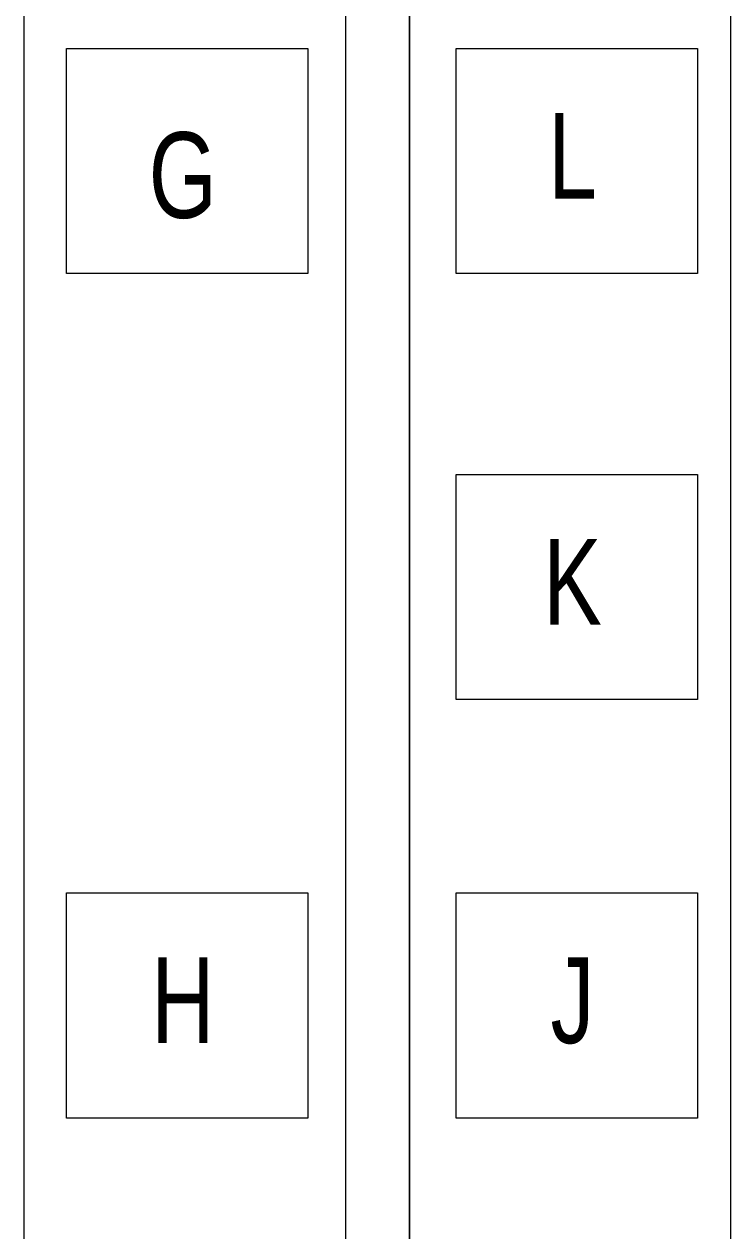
# Model space of a CAD drawing. Header units: millimetres. Extents: x 26027 to 581921, y 7230 to 233891.
# Drawn here: x 563874 to 565524, y 138581 to 141397 of the extents above; entities that cross this region are included whole.
import ezdxf

# ---------------------------------------------------------------- set-up
doc = ezdxf.new("R2010")
doc.units = ezdxf.units.MM
doc.header["$LTSCALE"] = 5
doc.layers.add('Medical Equipment and Furniture', color=252, linetype='Continuous', lineweight=0)
doc.styles.add('X3G_ENTITY_2587EA', font='swisscl.ttf', dxfattribs={"height": 200})

msp = doc.modelspace()

# ---------------------------------------------------------------- linework, layer by layer
at = {"layer": 'Medical Equipment and Furniture', "elevation": 0}
for points in [[(563873.8, 137685.3), (563873.8, 142385.3), (564623.8, 142385.3), (564623.8, 137685.3)], [(564773.8, 137685.3), (564773.8, 142385.3), (564623.8, 142385.3), (564623.8, 137685.3)], [(565523.8, 137685.3), (565523.8, 142385.3), (564773.8, 142385.3), (564773.8, 137685.3)]]:
    msp.add_lwpolyline(points, dxfattribs=at)
at = {"layer": 'Medical Equipment and Furniture'}
for points in [[(563972.5, 141339.8), (564536.2, 141339.8), (564536.2, 140814.5), (563972.5, 140814.5)], [(564882.2, 141339.8), (565445.9, 141339.8), (565445.9, 140814.5), (564882.2, 140814.5)], [(564882.2, 140346), (565445.9, 140346), (565445.9, 139820.7), (564882.2, 139820.7)], [(563972.5, 139369.5), (564536.2, 139369.5), (564536.2, 138844.2), (563972.5, 138844.2)], [(564882.2, 139369.5), (565445.9, 139369.5), (565445.9, 138844.2), (564882.2, 138844.2)]]:
    msp.add_lwpolyline(points, close=True, dxfattribs=at)

# ---------------------------------------------------------------- texts
at = {"layer": 'Medical Equipment and Furniture', "char_height": 200, "attachment_point": 2, "style": 'X3G_ENTITY_2587EA'}
for s, insert in [('L', (565154, 141189.4)), ('G', (564244.3, 141144.4, 0)), ('K', (565154, 140195.7)), ('H', (564244.3, 139219.1)), ('J', (565154, 139219.1))]:
    msp.add_mtext(s, dxfattribs=dict(at, insert=insert))

doc.saveas('drawing.dxf')
